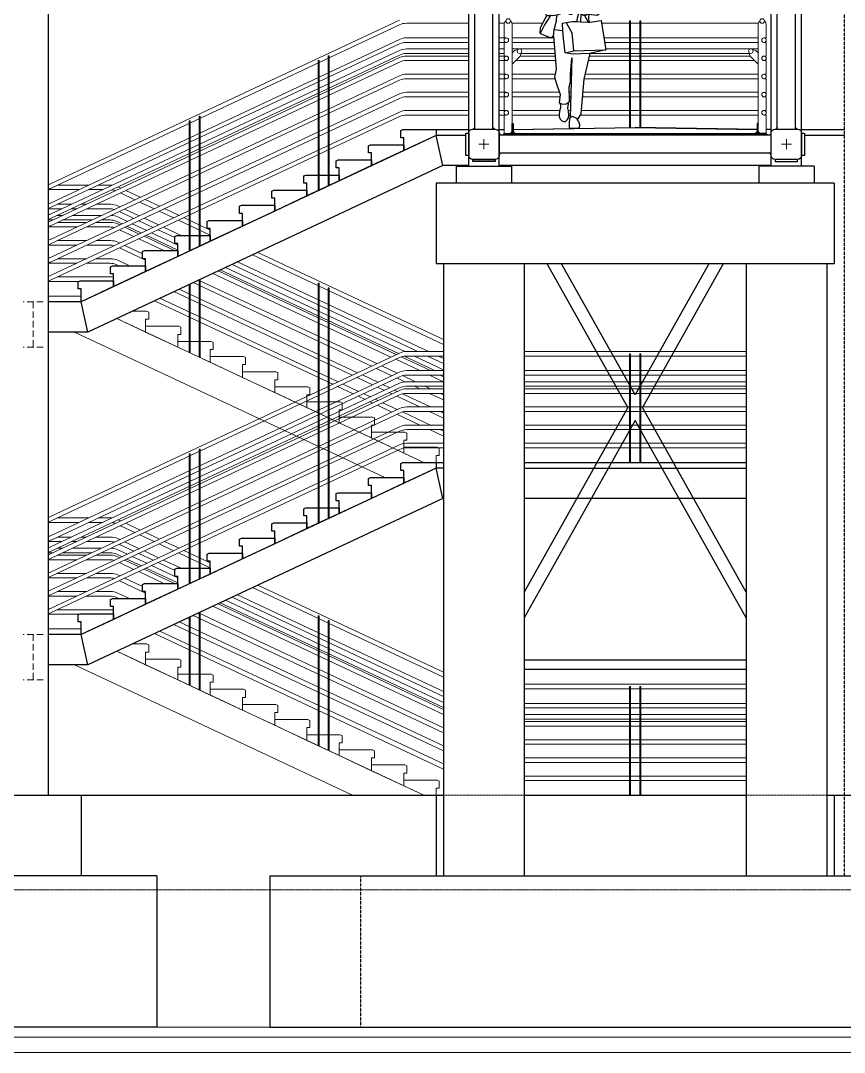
# Model space of a CAD drawing. Header units: millimetres. Extents: x -54986 to 52073, y -1196 to 63678.
# Drawn here: x 35048 to 43218, y 17592 to 27823 of the extents above; entities that cross this region are included whole.
import ezdxf

# ---------------------------------------------------------------- set-up
doc = ezdxf.new("R2010")
doc.units = ezdxf.units.MM
doc.linetypes.add('HIDDEN2', pattern=[4.7625, 3.175, -1.5875])

# ---------------------------------------------------------------- blocks, each defined once
blk = doc.blocks.new('A$Cbbb50859')
at = {"linetype": 'HIDDEN2', "lineweight": 13, "ltscale": 0.1}
for p, q in [((-0.5, 0), (0.5, 0)), ((0, 0), (0, -2.25)), ((-0.5, -2.25), (0.5, -2.25))]:
    blk.add_line(p, q, dxfattribs=at)
blk = doc.blocks.new('A$C7F430C50')
for p, q in [((-0.07, 0), (0.07, 0)), ((0, 0.07), (0, -0.07))]:
    blk.add_line(p, q)
at = {"lineweight": 30}
blk.add_lwpolyline([(-0.24, -0.3), (0.24, -0.3, 0.414214), (0.3, -0.24), (0.3, 0.24, 0.414214), (0.24, 0.3), (-0.24, 0.3, 0.414214), (-0.3, 0.24), (-0.3, -0.24, 0.414214)], format="xyb", close=True, dxfattribs=at)
blk = doc.blocks.new('A$C72a63508')
at = {"lineweight": 13}
for p, q in [((-0.5, 0), (0.5, 0)), ((0, -0.5), (0, 0.5))]:
    blk.add_line(p, q, dxfattribs=at)
at = {"lineweight": 30}
blk.add_lwpolyline([(-1.14, -1.5), (1.14, -1.5, 0.414214), (1.5, -1.14), (1.5, 1.14, 0.414214), (1.14, 1.5), (-1.14, 1.5, 0.414214), (-1.5, 1.14), (-1.5, -1.14, 0.414214)], format="xyb", close=True, dxfattribs=at)
blk = doc.blocks.new('A$Cb8954d9d')
h = blk.add_hatch(color=256)
h.dxf.hatch_style = 1
h.paths.add_polyline_path([(-6.75, 15.98), (-6.67, 15.9), (-6.75, 15.9)])
h = blk.add_hatch(color=256)
h.dxf.hatch_style = 1
h.paths.add_polyline_path([(6.75, 15.98), (6.67, 15.9), (6.75, 15.9)])
h = blk.add_hatch(color=256)
h.dxf.hatch_style = 1
h.paths.add_polyline_path([(-6.75, 14.92), (-6.67, 15), (-6.75, 15)])
h = blk.add_hatch(color=256)
h.dxf.hatch_style = 1
h.paths.add_polyline_path([(6.75, 14.92), (6.67, 15), (6.75, 15)])
h = blk.add_hatch(color=256)
h.dxf.hatch_style = 1
h.paths.add_polyline_path([(-7.95, 14.62), (-8.03, 14.7), (-7.95, 14.7)])
h = blk.add_hatch(color=256)
h.dxf.hatch_style = 1
h.paths.add_polyline_path([(-7.05, 14.62), (-6.97, 14.7), (-7.05, 14.7)])
h = blk.add_hatch(color=256)
h.dxf.hatch_style = 1
h.paths.add_polyline_path([(7.05, 14.62), (6.97, 14.7), (7.05, 14.7)])
h = blk.add_hatch(color=256)
h.dxf.hatch_style = 1
h.paths.add_polyline_path([(7.95, 14.62), (8.03, 14.7), (7.95, 14.7)])
h = blk.add_hatch(color=256)
h.dxf.hatch_style = 1
h.paths.add_polyline_path([(-7.95, 1.28), (-8.03, 1.2), (-7.95, 1.2)])
h = blk.add_hatch(color=256)
h.dxf.hatch_style = 1
h.paths.add_polyline_path([(-7.05, 1.28), (-6.97, 1.2), (-7.05, 1.2)])
h = blk.add_hatch(color=256)
h.dxf.hatch_style = 1
h.paths.add_polyline_path([(-6.1, 1.08), (-6.2, 0.98), (-6.1, 0.98)])
h = blk.add_hatch(color=256)
h.dxf.hatch_style = 1
h.paths.add_polyline_path([(-6.05, 1.08), (-5.95, 0.98), (-6.05, 0.98)])
h = blk.add_hatch(color=256)
h.dxf.hatch_style = 1
h.paths.add_polyline_path([(5.95, 0.98), (6.05, 0.98), (6.05, 1.08)])
h = blk.add_hatch(color=256)
h.dxf.hatch_style = 1
h.paths.add_polyline_path([(6.2, 0.98), (6.1, 0.98), (6.1, 1.08)])
h = blk.add_hatch(color=256)
h.dxf.hatch_style = 1
h.paths.add_polyline_path([(7.05, 1.28), (6.97, 1.2), (7.05, 1.2)])
h = blk.add_hatch(color=256)
h.dxf.hatch_style = 1
h.paths.add_polyline_path([(7.95, 1.28), (8.03, 1.2), (7.95, 1.2)])
h = blk.add_hatch(color=256)
h.dxf.hatch_style = 1
h.paths.add_polyline_path([(-6.75, 0.98), (-6.67, 0.9), (-6.75, 0.9)])
h = blk.add_hatch(color=256)
h.dxf.hatch_style = 1
h.paths.add_polyline_path([(-6.5, 0.98), (-6.5, 0.9), (-6.58, 0.9)])
h = blk.add_hatch(color=256)
h.dxf.hatch_style = 1
h.paths.add_polyline_path([(6.5, 0.98), (6.5, 0.9), (6.58, 0.9)])
h = blk.add_hatch(color=256)
h.dxf.hatch_style = 1
h.paths.add_polyline_path([(6.75, 0.98), (6.67, 0.9), (6.75, 0.9)])
h = blk.add_hatch(color=256)
h.dxf.hatch_style = 1
h.paths.add_polyline_path([(-6.75, -0.08), (-6.67, 0), (-6.75, 0)])
h = blk.add_hatch(color=256)
h.dxf.hatch_style = 1
h.paths.add_polyline_path([(6.75, -0.08), (6.67, 0), (6.75, 0)])
at = {"lineweight": 30}
for p, q in [((-4.848, 19.472), (-4.742, 18.73)), ((-4.551, 19.515), (-4.445, 18.773)), ((-0.15, 19.813), (-0.15, 19.063)), ((0.15, 19.813), (0.15, 19.063)), ((4.551, 19.515), (4.445, 18.773)), ((4.848, 19.472), (4.742, 18.73)), ((-8.549, 17.539), (-8, 17.027)), ((-8, 16.875), (-7, 17.695)), ((-7, 16.25), (-7, 17.695)), ((7, 16.25), (7, 17.695)), ((8, 16.875), (7, 17.695)), ((8.549, 17.539), (8, 17.027)), ((-8.753, 17.319), (-8.204, 16.808)), ((8.753, 17.319), (8.204, 16.808)), ((-8, 16.25), (-8, 16.875)), ((8, 16.25), (8, 16.875)), ((6.75, 15.9), (-6.75, 15.9)), ((6.75, 15), (-6.75, 15)), ((-7.95, 1.2), (-7.95, 14.7)), ((-7.05, 1.2), (-7.05, 14.7)), ((7.05, 1.2), (7.05, 14.7)), ((7.95, 1.2), (7.95, 14.7)), ((-10.421, 13.491), (-9.672, 13.437)), ((10.421, 13.491), (9.672, 13.437)), ((-10.746, 13.113), (-10.747, 13.093)), ((-10.747, 13.093), (-10.448, 13.071)), ((-10.746, 13.113), (-10.446, 13.091)), ((-10.446, 13.091), (-10.448, 13.071)), ((-10.442, 13.191), (-9.694, 13.138)), ((-9.697, 13.038), (-9.699, 13.018)), ((-9.699, 13.018), (-9.399, 12.997)), ((-9.697, 13.038), (-9.398, 13.016)), ((-9.398, 13.016), (-9.399, 12.997)), ((9.697, 13.038), (9.398, 13.016)), ((9.398, 13.016), (9.399, 12.997)), ((9.699, 13.018), (9.399, 12.997)), ((10.442, 13.191), (9.694, 13.138)), ((9.697, 13.038), (9.699, 13.018)), ((10.746, 13.113), (10.446, 13.091)), ((10.446, 13.091), (10.448, 13.071)), ((10.747, 13.093), (10.448, 13.071)), ((10.746, 13.113), (10.747, 13.093)), ((-6.2, 0.98), (-6.1, 1.08)), ((6.2, 0.98), (6.1, 1.08)), ((6.75, 0.9), (-6.75, 0.9)), ((6.75, 0), (-6.75, 0))]:
    blk.add_line(p, q, dxfattribs=at)
at = {"lineweight": 13}
for p, q in [((-7.533, 17.43), (-7.551, 17.243)), ((-7.459, 17.49), (-7.272, 17.472)), ((-7.357, 17.574), (-7.375, 17.387)), ((-7.283, 17.635), (-7.096, 17.616)), ((-7.18, 17.719), (-7.199, 17.532)), ((7.283, 17.635), (7.096, 17.616)), ((7.18, 17.719), (7.199, 17.532)), ((7.459, 17.49), (7.272, 17.472)), ((7.357, 17.574), (7.375, 17.387)), ((7.533, 17.43), (7.551, 17.243)), ((-7.973, 17.055), (-7.801, 17.038)), ((-7.886, 17.141), (-7.904, 16.954)), ((-7.812, 17.201), (-7.625, 17.182)), ((-7.709, 17.285), (-7.728, 17.098)), ((-7.636, 17.346), (-7.449, 17.327)), ((7.636, 17.346), (7.449, 17.327)), ((7.812, 17.201), (7.625, 17.182)), ((7.709, 17.285), (7.728, 17.098)), ((7.973, 17.055), (7.801, 17.038)), ((7.886, 17.141), (7.904, 16.954)), ((-7.916, 16.383), (-7.783, 16.25)), ((-7.783, 16.383), (-7.916, 16.25)), ((-7.688, 16.383), (-7.555, 16.25)), ((-7.555, 16.383), (-7.688, 16.25)), ((-7.46, 16.383), (-7.327, 16.25)), ((-7.327, 16.383), (-7.46, 16.25)), ((-7.232, 16.383), (-7.099, 16.25)), ((-7.099, 16.383), (-7.232, 16.25)), ((7.232, 16.383), (7.099, 16.25)), ((7.099, 16.383), (7.232, 16.25)), ((7.46, 16.383), (7.327, 16.25)), ((7.327, 16.383), (7.46, 16.25)), ((7.688, 16.383), (7.555, 16.25)), ((7.555, 16.383), (7.688, 16.25)), ((7.916, 16.383), (7.783, 16.25)), ((7.783, 16.383), (7.916, 16.25))]:
    blk.add_line(p, q, dxfattribs=at)
for p, q in [((-6.75, 15.98), (-6.67, 15.9)), ((6.75, 15.98), (6.67, 15.9)), ((-6.75, 14.92), (-6.67, 15)), ((6.75, 14.92), (6.67, 15)), ((-7.95, 14.62), (-8.03, 14.7)), ((-7.05, 14.62), (-6.97, 14.7)), ((7.05, 14.62), (6.97, 14.7)), ((7.95, 14.62), (8.03, 14.7)), ((-7.95, 1.28), (-8.03, 1.2)), ((-7.05, 1.28), (-6.97, 1.2)), ((-5.95, 0.98), (-6.05, 1.08)), ((5.95, 0.98), (6.05, 1.08)), ((6.2, 0.98), (6.1, 1.08)), ((7.05, 1.28), (6.97, 1.2)), ((7.95, 1.28), (8.03, 1.2)), ((-6.75, 0.98), (-6.67, 0.9)), ((-6.5, 0.98), (-6.58, 0.9)), ((-6.5, 0.98), (-6.2, 0.98)), ((6.5, 0.98), (6.2, 0.98)), ((6.5, 0.98), (6.58, 0.9)), ((6.75, 0.98), (6.67, 0.9)), ((-6.75, -0.08), (-6.67, 0)), ((6.75, -0.08), (6.67, 0)), ((-7.925, -0.3), (-7.075, -0.3)), ((-7.625, -0.3), (-7.375, -0.3)), ((7.075, -0.4), (7.925, -0.4))]:
    blk.add_line(p, q)
at = {"lineweight": 30}
for points in [[(-7, 16.2), (-8, 16.2), (-8, 16.25), (-7, 16.25)], [(7, 16.2), (8, 16.2), (8, 16.25), (7, 16.25)], [(-8.25, -0.1), (-8.4, -0.1), (-8.4, 1), (-8.25, 1)], [(6.5, 0.9), (-6.5, 0.9), (-6.5, 0.98), (6.5, 0.98)], [(8.4, -0.1), (8.25, -0.1), (8.25, 1), (8.4, 1)], [(-6.95, -0.4), (-8.05, -0.4), (-8.05, -0.3), (-6.95, -0.3)], [(6.95, -0.4), (8.05, -0.4), (8.05, -0.3), (6.95, -0.3)]]:
    blk.add_lwpolyline(points, close=True, dxfattribs=at)
at = {"lineweight": 13}
for points in [[(-6.05, 0.98), (-6.1, 0.98), (-6.1, 1.48), (-6.05, 1.48)], [(6.05, 0.98), (6.1, 0.98), (6.1, 1.48), (6.05, 1.48)]]:
    blk.add_lwpolyline(points, close=True, dxfattribs=at)
blk.add_lwpolyline([(-6.05, 1.189), (0, 1.28), (6.05, 1.189)])
at = {"lineweight": 30}
for centre, radius, start, end in [((0, -15.036), 35.18, 82.246, 97.754), ((0, -15.036), 35.15, 82.2461, 97.7539), ((-3.75, 12.863), 7.03, 98.1492, 180), ((-3.75, 12.863), 7, 98.15, 177.9547), ((-3.75, 12.863), 6.7, 98.15, 178.0464), ((0, -15.037), 34.851, 82.2497, 97.7503), ((3.75, 12.863), 6.7, 1.9536, 81.85), ((3.75, 12.863), 7, 2.0453, 81.85), ((3.75, 12.863), 7.03, 360, 81.8508), ((0, -15.036), 34.1, 82.2583, 97.7417), ((-3.75, 12.863), 5.95, 98.15, 178.3161), ((-3.75, 12.863), 5.65, 98.15, 125.1154), ((0, -15.036), 33.8, 82.262, 97.738), ((3.75, 12.863), 5.65, 54.8846, 81.85), ((3.75, 12.863), 5.95, 1.6839, 81.85), ((-3.75, 12.863), 5.65, 138.7828, 178.4441), ((3.75, 12.863), 5.65, 1.5559, 41.2172)]:
    blk.add_arc(centre, radius, start, end, dxfattribs=at)
for p, xscale, yscale, zscale, rotation in [((0, 19.964), -0.5, 0.5, 0.5, 180), ((-4.721, 19.644), 0.5, 0.5, 0.5, 188.1499999999919), ((4.721, 19.644), -0.5, 0.5, 0.5, 171.8500000000081), ((-8.762, 17.532), 0.4999999999999999, 0.4999999999999999, 0.4999999999999999, 227.0289999952449), ((8.762, 17.532), -0.4999999999999999, 0.4999999999999999, 0.4999999999999999, 132.9710000047551), ((-10.583, 13.352), 0.5, 0.5, 0.5, 265.9079999952447), ((10.583, 13.352), -0.5, 0.5, 0.5, 94.09200000475528)]:
    blk.add_blockref('A$C7F430C50', p, dxfattribs=dict(xscale=xscale, yscale=yscale, zscale=zscale, rotation=rotation))
at = {"yscale": 0.5, "zscale": 0.5}
for p, xscale in [((-7.5, 15.45), -0.5), ((7.5, 15.45), 0.5), ((-7.5, 0.45), -0.5), ((7.5, 0.45), -0.5)]:
    blk.add_blockref('A$C72a63508', p, dxfattribs=dict(at, xscale=xscale))
blk = doc.blocks.new('A$C06cae401')
at = {"lineweight": 13}
for p, q in [((-0.4, 4.744), (-0.4, 5.37)), ((0, 0), (0, 5.37)), ((-0.4, 4.744), (-0.288, 4.744)), ((-0.4, 4.744), (-0.288, 4.744)), ((-0.4, 4.519), (-0.288, 4.519)), ((-0.4, 3.844), (-0.4, 4.519)), ((-0.4, 4.519), (-0.288, 4.519)), ((-0.4, 3.844), (-0.288, 3.844)), ((-0.4, 2.944), (-0.4, 3.619)), ((-0.4, 3.619), (-0.288, 3.619)), ((0, 4.002), (0.072, 4.074)), ((0, 3.436), (0.355, 3.791)), ((-0.4, 2.944), (-0.288, 2.944)), ((-0.4, 2.044), (-0.4, 2.719)), ((-0.4, 2.719), (-0.288, 2.719)), ((-0.4, 2.044), (-0.288, 2.044)), ((-0.4, 1.144), (-0.4, 1.819)), ((-0.4, 1.819), (-0.288, 1.819)), ((-0.4, 1.144), (-0.288, 1.144)), ((-0.4, 1.144), (-0.288, 1.144)), ((-0.4, 0.919), (-0.288, 0.919)), ((-0.4, 0), (-0.4, 0.919)), ((-0.4, 0.919), (-0.288, 0.919))]:
    blk.add_line(p, q, dxfattribs=at)
for centre in [(-0.2, 5.582), (-0.288, 4.632), (0.363, 4.082), (-0.288, 3.732), (-0.288, 2.832), (-0.288, 1.932), (-0.288, 1.032)]:
    blk.add_circle(centre, 0.113, dxfattribs=at)
for centre, start, end in [((-0.101, 5.37), 135, 180), ((-0.299, 5.37), 0, 45), ((0.283, 3.863), 90, 135), ((0.143, 4.002), 315, 0)]:
    blk.add_arc(centre, 0.299, start, end, dxfattribs=at)
blk = doc.blocks.new('Z02')
at = {"color": 0, "flags": 128}
for points in [[(-0.039, 1.403), (-0.036, 1.434), (-0.019, 1.525), (0.004, 1.609), (0.021, 1.645), (0.045, 1.656), (0.079, 1.664), (0.099, 1.667), (0.133, 1.657), (0.15, 1.637), (0.168, 1.6), (0.181, 1.553), (0.179, 1.494), (0.188, 1.431), (0.2, 1.393), (0.207, 1.383)], [(0.015, 1.49), (0.005, 1.496), (-0.001, 1.515), (0.004, 1.536), (0.017, 1.541), (0.025, 1.531), (0.031, 1.545), (0.038, 1.57), (0.048, 1.583), (0.06, 1.606), (0.084, 1.616), (0.11, 1.62), (0.139, 1.615), (0.156, 1.597), (0.166, 1.561), (0.164, 1.539), (0.168, 1.528), (0.17, 1.507), (0.163, 1.483), (0.153, 1.458), (0.146, 1.44), (0.138, 1.426), (0.13, 1.419)], [(-0.169, 1.133), (-0.15, 1.139), (-0.128, 1.141), (-0.117, 1.138), (-0.106, 1.135), (-0.097, 1.132), (-0.097, 1.138), (-0.099, 1.195), (-0.085, 1.25), (-0.07, 1.368), (-0.072, 1.378), (-0.074, 1.387), (-0.066, 1.386), (-0.039, 1.403), (-0.045, 1.359), (-0.069, 1.285), (-0.074, 1.23), (-0.054, 1.196), (-0.056, 1.24), (-0.032, 1.28), (-0.018, 1.26), (-0.02, 1.223), (-0.011, 1.191), (0.017, 1.27), (0.027, 1.357), (0.033, 1.331), (0.04, 1.347), (0.07, 1.314), (0.086, 1.325), (0.117, 1.356), (0.116, 1.362), (0.123, 1.403), (0.13, 1.419), (0.109, 1.419), (0.082, 1.428), (0.058, 1.44), (0.033, 1.465), (0.03, 1.484), (0.025, 1.492), (0.02, 1.49), (0.015, 1.49), (0.012, 1.482), (0.015, 1.472), (0.027, 1.476), (0.024, 1.487), (0.02, 1.49)], [(0.04, 1.347), (0.043, 1.353), (0.031, 1.394), (0.024, 1.413), (0.033, 1.465)], [(-0.083, 1.388), (-0.1, 1.389), (-0.137, 1.361), (-0.16, 1.331), (-0.176, 1.277), (-0.195, 1.241), (-0.189, 1.238), (-0.145, 1.219), (-0.108, 1.196), (-0.093, 1.251), (-0.08, 1.368), (-0.083, 1.388), (-0.074, 1.387)], [(0.152, 0.987), (0.154, 1.067), (0.155, 1.075), (0.163, 1.075), (0.161, 1.064), (0.178, 1.054), (0.185, 1.055), (0.207, 1.057), (0.22, 1.065), (0.229, 1.064), (0.311, 1.052), (0.337, 1.068), (0.339, 1.086), (0.333, 1.138), (0.319, 1.202), (0.272, 1.344), (0.245, 1.355), (0.207, 1.383), (0.221, 1.361), (0.224, 1.315), (0.215, 1.331), (0.212, 1.304), (0.195, 1.269), (0.188, 1.24), (0.165, 1.224), (0.174, 1.251), (0.126, 1.234), (0.139, 1.254), (0.144, 1.277), (0.127, 1.307), (0.117, 1.356)], [(-0.189, 1.238), (-0.193, 1.195), (-0.206, 1.118), (-0.207, 1.091), (-0.2, 1.063), (-0.186, 1.051), (-0.15, 1.049)], [(-0.088, 1.053), (-0.133, 1.048), (-0.15, 1.049), (-0.21, 0.958), (-0.253, 0.872), (-0.148, 0.827), (-0.12, 0.847), (-0.112, 0.907), (-0.089, 0.996), (-0.088, 1.053), (-0.048, 1.069), (-0.009, 1.084), (0.041, 1.063), (0.066, 1.062), (0.073, 1.074), (0.083, 1.075), (0.088, 1.082), (0.085, 1.091), (0.096, 1.092), (0.098, 1.103), (0.127, 1.097), (0.133, 1.105), (0.131, 1.11), (0.116, 1.114), (0.112, 1.115), (0.097, 1.126), (0.152, 1.143), (0.153, 1.14)], [(-0.117, 1.138), (-0.108, 1.196), (-0.106, 1.138), (-0.106, 1.135)], [(-0.097, 1.132), (-0.091, 1.131), (-0.063, 1.131), (-0.009, 1.141), (0.037, 1.145), (0.049, 1.149), (0.06, 1.148), (0.083, 1.136), (0.097, 1.126)], [(0.115, 0.989), (0.119, 1.025), (0.13, 1.068), (0.133, 1.077), (0.138, 1.089), (0.149, 1.098), (0.164, 1.095), (0.118, 1.092), (0.12, 1.084), (0.133, 1.077), (0.139, 1.075), (0.155, 1.075), (0.158, 1.088), (0.174, 1.096), (0.182, 1.097), (0.199, 1.107), (0.188, 1.107), (0.153, 1.1), (0.145, 1.108), (0.159, 1.125), (0.156, 1.134), (0.153, 1.14), (0.175, 1.143), (0.187, 1.14), (0.22, 1.124), (0.226, 1.123)], [(0.116, 1.114), (0.159, 1.125), (0.172, 1.128), (0.156, 1.134)], [(0.222, 1.217), (0.224, 1.186), (0.229, 1.177), (0.225, 1.154), (0.226, 1.123), (0.265, 1.119), (0.275, 1.13), (0.292, 1.133), (0.305, 1.134), (0.324, 1.126)], [(0.229, 1.177), (0.235, 1.167), (0.259, 1.125), (0.265, 1.119)], [(0.319, 1.202), (0.296, 1.187), (0.269, 1.179), (0.235, 1.167)], [(-0.253, 0.872), (-0.25, 0.93), (-0.186, 1.051)], [(0.164, 1.095), (0.174, 1.096)], [(0.185, 1.055), (0.225, 0.983)], [(0.229, 1.064), (0.228, 1.028), (0.232, 0.983)], [(0.24, 0.674), (0.236, 0.673), (0.065, 0.667), (-0.004, 0.679), (-0.022, 0.823), (-0.026, 0.898), (-0.031, 0.974), (0.006, 0.981), (0.07, 0.991), (0.115, 0.989), (0.152, 0.987), (0.225, 0.983), (0.232, 0.983), (0.245, 0.982), (0.353, 0.999), (0.4, 0.709), (0.24, 0.674), (0.182, 0.42), (0.151, 0.076), (0.12, 0.025), (0.113, 0.018), (0.128, -0.002), (0.139, -0.031), (0.137, -0.049), (0.127, -0.07), (0.043, -0.07), (0.038, -0.061), (0.038, -0.014), (0.043, 0.026), (0.044, 0.037), (0.066, 0.052), (0.12, 0.025)], [(0.006, 0.981), (0.061, 0.877), (0.079, 0.699)], [(-0.12, 0.847), (-0.094, 0.519), (-0.103, 0.468), (-0.109, 0.442), (-0.093, 0.382), (-0.055, 0.267), (-0.063, 0.185), (-0.055, 0.18), (-0.033, 0.169), (0.005, 0.173), (0.031, 0.191), (0.039, 0.196), (0.035, 0.342), (0.05, 0.393), (0.049, 0.467), (0.061, 0.631), (0.044, 0.037)], [(-0.026, 0.898), (-0.112, 0.907)], [(-0.004, 0.679), (0.079, 0.699), (0.4, 0.709)], [(-0.055, 0.18), (-0.052, 0.142), (-0.059, 0.099), (-0.063, 0.072), (-0.063, 0.049), (-0.055, 0.023), (-0.042, 0.007), (-0.02, -0.002), (0, 0), (0.016, 0.014), (0.029, 0.034), (0.032, 0.057), (0.028, 0.106), (0.023, 0.133), (0.025, 0.154), (0.031, 0.191)]]:
    blk.add_lwpolyline(points, dxfattribs=at)

msp = doc.modelspace()

# ---------------------------------------------------------------- linework, layer by layer
at = {"lineweight": 30}
for p, q in [((42493.4, 26381.643), (42493.4, 30037.79)), ((39793.4, 26381.643), (39793.4, 29849.204)), ((39493.4, 26381.643), (39493.4, 29763.539)), ((42793.4, 26381.643), (42793.4, 29763.539)), ((35323.4, 20142.491), (35323.4, 28651.471)), ((39168.4, 26742.491), (39493.4, 26742.491)), ((39793.4, 26743.27), (39843.4, 26744.024)), ((39923.4, 26745.232), (41143.4, 26763.642)), ((42363.4, 26745.232), (41143.4, 26763.642)), ((42493.4, 26743.27), (42443.4, 26744.024)), ((42793.4, 26742.491), (43218.4, 26742.491)), ((39235.224, 26385.666), (39168.4, 26685.666)), ((43218.4, 26685.666), (42823.4, 26685.666)), ((39368.4, 26381.643), (39918.4, 26381.643)), ((39368.4, 26381.643), (39368.4, 26211.643)), ((39918.4, 26381.643), (39918.4, 26211.643)), ((42918.4, 26381.643), (42368.4, 26381.643)), ((42368.4, 26381.643), (42368.4, 26211.643)), ((42918.4, 26381.643), (42918.4, 26211.643)), ((43118.4, 26211.643), (39168.4, 26211.643)), ((39168.4, 26211.643), (39168.4, 25411.643)), ((43118.4, 26211.643), (43118.4, 25411.643)), ((43118.4, 25411.643), (39168.4, 25411.643)), ((39243.4, 25411.643), (39243.4, 19342.491)), ((40043.4, 25411.643), (40043.4, 19342.491)), ((41071.69, 23985.666), (40269.578, 25411.643)), ((41143.4, 24113.149), (40412.997, 25411.643)), ((41873.803, 25411.643), (41143.4, 24113.149)), ((42017.221, 25411.643), (41215.109, 23985.666)), ((42243.4, 25411.643), (42243.4, 19342.491)), ((43043.4, 25411.643), (43043.4, 19342.491)), ((35715.224, 24735.666), (35648.4, 25035.666)), ((41071.69, 23985.666), (40043.4, 22157.594)), ((42243.4, 22157.594), (41215.109, 23985.666)), ((41143.4, 23858.183), (40043.4, 21902.627)), ((42243.4, 21902.627), (41143.4, 23858.183)), ((39168.4, 23442.491), (39243.4, 23442.491)), ((40043.4, 23442.491), (42243.4, 23442.491)), ((39235.224, 23085.666), (39168.4, 23385.666)), ((40043.4, 23385.656), (42243.4, 23385.656)), ((42243.4, 23085.666), (40043.4, 23085.666)), ((35715.224, 21435.666), (35648.4, 21735.666)), ((42243.4, 21480.666), (40043.4, 21480.666)), ((42243.4, 21390.666), (40043.4, 21390.666)), ((25283.477, 20142.491), (39243.4, 20142.491)), ((35648.4, 20142.491), (35648.4, 19342.491)), ((39168.4, 20142.491), (39168.4, 19342.491)), ((40043.4, 20142.491), (42243.4, 20142.491)), ((43043.4, 20142.491), (49614.255, 20142.491)), ((43118.4, 20142.491), (43118.4, 19342.491)), ((36398.408, 19342.491), (30948.392, 19342.491)), ((36398.408, 19342.491), (36398.408, 17842.491)), ((37518.392, 19342.491), (44768.408, 19342.491)), ((37518.392, 19342.491), (37518.392, 17842.491)), ((36398.408, 17842.491), (30948.392, 17842.491)), ((37518.392, 17842.491), (44768.408, 17842.491))]:
    msp.add_line(p, q, dxfattribs=at)
at = {"color": 6, "linetype": 'HIDDEN2', "lineweight": 30, "ltscale": 0.75}
msp.add_line((43218.4, 19342.491), (43218.4, 29692.491), dxfattribs=at)
at = {"lineweight": 13}
for p, q in [((35351.878, 26207.999), (38805.06, 27826.885)), ((35351.878, 26162.999), (38805.06, 27781.885)), ((39493.4, 27797.488), (38875.099, 27797.488)), ((35351.878, 26017.999), (38805.06, 27636.885)), ((39493.4, 27652.488), (38875.099, 27652.488)), ((35351.878, 25972.999), (38805.06, 27591.885)), ((35351.878, 25907.999), (38805.06, 27526.885)), ((39493.4, 27607.488), (38875.099, 27607.488)), ((39493.4, 27542.488), (38875.099, 27542.488)), ((35351.878, 25862.999), (38805.06, 27481.885)), ((35351.878, 25837.999), (38805.06, 27456.885)), ((39493.4, 27497.488), (38875.099, 27497.488)), ((39493.4, 27472.488), (38875.099, 27472.488)), ((39493.4, 27427.488), (38875.099, 27427.488)), ((35351.878, 25792.999), (38805.06, 27411.885)), ((35351.878, 25657.999), (38805.06, 27276.885)), ((35351.878, 25612.999), (38805.06, 27231.885)), ((39493.4, 27292.488), (38875.099, 27292.488)), ((39493.4, 27247.488), (38875.099, 27247.488)), ((39493.4, 27112.488), (38875.099, 27112.488)), ((35351.878, 25477.999), (38805.06, 27096.885)), ((35351.878, 25432.999), (38805.06, 27051.885)), ((39493.4, 27067.488), (38875.099, 27067.488)), ((35351.878, 25297.999), (38805.06, 26916.885)), ((39493.4, 26932.488), (38875.099, 26932.488)), ((35351.878, 25252.999), (38805.06, 26871.885)), ((39493.4, 26887.488), (38875.099, 26887.488)), ((35648.4, 25092.491), (35323.4, 25092.483)), ((35351.878, 22908.012), (38805.06, 24526.897)), ((35351.878, 22863.012), (38805.06, 24481.897)), ((39243.4, 24542.5), (38875.099, 24542.5)), ((39243.4, 24497.5), (38875.099, 24497.5)), ((42243.4, 24542.5), (40043.4, 24542.5)), ((42243.4, 24497.5), (40043.4, 24497.5)), ((39243.4, 24352.5), (38875.099, 24352.5)), ((42243.4, 24352.5), (40043.4, 24352.5)), ((35351.878, 22718.012), (38805.06, 24336.897)), ((35351.878, 22673.012), (38805.06, 24291.897)), ((39243.4, 24307.5), (38875.099, 24307.5)), ((42243.4, 24307.5), (40043.4, 24307.5)), ((35351.878, 22608.012), (38805.06, 24226.897)), ((35351.878, 22563.012), (38805.06, 24181.897)), ((35351.878, 22538.012), (38805.06, 24156.897)), ((39243.4, 24242.5), (38875.099, 24242.5)), ((39243.4, 24197.5), (38875.099, 24197.5)), ((39243.4, 24172.5), (38875.099, 24172.5)), ((42243.4, 24242.5), (40043.4, 24242.5)), ((42243.4, 24197.5), (40043.4, 24197.5)), ((42243.4, 24172.5), (40043.4, 24172.5)), ((35351.878, 22493.012), (38805.06, 24111.897)), ((39243.4, 24127.5), (38875.099, 24127.5)), ((42243.4, 24127.5), (40043.4, 24127.5)), ((35351.878, 22358.012), (38805.06, 23976.897)), ((39243.4, 23992.5), (38875.099, 23992.5)), ((39243.4, 23947.5), (38875.099, 23947.5)), ((42243.4, 23992.5), (40043.4, 23992.5)), ((42243.4, 23947.5), (40043.4, 23947.5)), ((35351.878, 22313.012), (38805.06, 23931.897)), ((35351.878, 22178.012), (38805.06, 23796.897)), ((35351.878, 22133.012), (38805.06, 23751.897)), ((39243.4, 23812.5), (38875.099, 23812.5)), ((39243.4, 23767.5), (38875.099, 23767.5)), ((42243.4, 23812.5), (40043.4, 23812.5)), ((42243.4, 23767.5), (40043.4, 23767.5)), ((35351.878, 21998.012), (38805.06, 23616.897)), ((35351.878, 21953.012), (38805.06, 23571.897)), ((39243.4, 23632.5), (38875.099, 23632.5)), ((39243.4, 23587.5), (38875.099, 23587.5)), ((42243.4, 23632.5), (40043.4, 23632.5)), ((42243.4, 23587.5), (40043.4, 23587.5)), ((35648.4, 21792.491), (35323.4, 21792.491)), ((40043.4, 21242.491), (42243.4, 21242.491)), ((40043.4, 21197.491), (42243.4, 21197.491)), ((40043.4, 21052.491), (42243.4, 21052.491)), ((40043.4, 21007.491), (42243.4, 21007.491)), ((40043.4, 20942.491), (42243.4, 20942.491)), ((40043.4, 20897.491), (42243.4, 20897.491)), ((40043.4, 20872.491), (42243.4, 20872.491)), ((40043.4, 20827.491), (42243.4, 20827.491)), ((40043.4, 20692.491), (42243.4, 20692.491)), ((40043.4, 20647.491), (42243.4, 20647.491)), ((40043.4, 20512.491), (42243.4, 20512.491)), ((40043.4, 20467.491), (42243.4, 20467.491)), ((40043.4, 20332.491), (42243.4, 20332.491)), ((40043.4, 20287.491), (42243.4, 20287.491)), ((29473.392, 17842.491), (46243.408, 17842.491)), ((46193.408, 17742.491), (29523.392, 17742.491)), ((46118.408, 17592.491), (29598.392, 17592.491))]:
    msp.add_line(p, q, dxfattribs=at)
at = {"lineweight": 5}
for p, q in [((39846.758, 27797.488), (39793.4, 27797.488)), ((40226.035, 27797.488), (39920.042, 27797.488)), ((42366.758, 27797.488), (40810.657, 27797.488)), ((39865.9, 27652.488), (39793.4, 27652.488)), ((40304.145, 27652.488), (39923.4, 27652.488)), ((40334.577, 27652.488), (40305.852, 27652.488)), ((42363.4, 27652.488), (40834.341, 27652.488)), ((39865.9, 27607.488), (39793.4, 27607.488)), ((39843.4, 27542.488), (39793.4, 27542.488)), ((40338.208, 27607.488), (39923.4, 27607.488)), ((40343.452, 27542.488), (39923.4, 27542.488)), ((42363.4, 27607.488), (40841.692, 27607.488)), ((42363.4, 27542.488), (40852.309, 27542.488)), ((39843.4, 27497.488), (39793.4, 27497.488)), ((39865.9, 27472.488), (39793.4, 27472.488)), ((39865.9, 27427.488), (39793.4, 27427.488)), ((40352.731, 27427.488), (39959.968, 27427.488)), ((40349.1, 27472.488), (40002.776, 27472.488)), ((40347.083, 27497.488), (40011.445, 27497.488)), ((40514.12, 27427.488), (40512.747, 27427.488)), ((42326.831, 27427.488), (40677.513, 27427.488)), ((42284.024, 27472.488), (40687.902, 27472.488)), ((42275.354, 27497.488), (40693.674, 27497.488)), ((39865.9, 27292.488), (39793.4, 27292.488)), ((39865.9, 27247.488), (39793.4, 27247.488)), ((40350.516, 27292.488), (39923.4, 27292.488)), ((40349.797, 27247.488), (39923.4, 27247.488)), ((40510.252, 27292.488), (40502.268, 27292.488)), ((40508.962, 27247.488), (40503.011, 27247.488)), ((42363.4, 27247.488), (40635.953, 27247.488)), ((42363.4, 27292.488), (40646.343, 27292.488)), ((39865.9, 27112.488), (39793.4, 27112.488)), ((40391.673, 27112.488), (39923.4, 27112.488)), ((40505.094, 27112.488), (40489.576, 27112.488)), ((42363.4, 27112.488), (40623.368, 27112.488)), ((39865.9, 27067.488), (39793.4, 27067.488)), ((40396.241, 27067.488), (39923.4, 27067.488)), ((40503.805, 27067.488), (40490.887, 27067.488)), ((42363.4, 27067.488), (40619.302, 27067.488)), ((39865.9, 26932.488), (39793.4, 26932.488)), ((40395.943, 26932.488), (39923.4, 26932.488)), ((40499.936, 26932.488), (40480.926, 26932.488)), ((42363.4, 26932.488), (40607.103, 26932.488)), ((39865.9, 26887.488), (39793.4, 26887.488)), ((40390.383, 26887.488), (39923.4, 26887.488)), ((40498.647, 26887.488), (40485.011, 26887.488)), ((42363.4, 26887.488), (40596.355, 26887.488)), ((35723.922, 26192.417), (35414.628, 26192.417)), ((35941.823, 26192.417), (35819.909, 26192.417)), ((35627.934, 26147.417), (35323.4, 26147.417)), ((35862.571, 26147.417), (35723.922, 26147.417)), ((36016.563, 26174.61), (36043.228, 26162.111)), ((36038.217, 26114.762), (36182.208, 26047.266)), ((36091.225, 26139.613), (36235.216, 26072.117)), ((35553.277, 26002.417), (35414.628, 26002.417)), ((35702.591, 26002.417), (35649.264, 26002.417)), ((35941.823, 26002.417), (35798.579, 26002.417)), ((36011.855, 25986.818), (36032.562, 25977.111)), ((36230.205, 26024.768), (36374.196, 25957.272)), ((36283.213, 26049.618), (36427.204, 25982.123)), ((35457.289, 25957.417), (35323.4, 25957.417)), ((35467.954, 25892.417), (35414.628, 25892.417)), ((35606.603, 25957.417), (35553.277, 25957.417)), ((35851.905, 25892.417), (35563.942, 25892.417)), ((35931.799, 25957.417), (35702.591, 25957.417)), ((36027.551, 25929.762), (36171.542, 25862.266)), ((36080.559, 25954.612), (36224.55, 25887.117)), ((36422.192, 25934.773), (36566.183, 25867.278)), ((36475.201, 25959.624), (36619.192, 25892.129)), ((35371.967, 25847.417), (35323.4, 25847.417)), ((35702.591, 25822.417), (35414.628, 25822.417)), ((35755.918, 25847.417), (35467.954, 25847.417)), ((35941.823, 25822.417), (35798.579, 25822.417)), ((35931.799, 25847.417), (35851.905, 25847.417)), ((36001.831, 25831.818), (36054.216, 25807.262)), ((36011.855, 25876.818), (36107.224, 25832.113)), ((36011.855, 25806.818), (36032.562, 25797.111)), ((36102.213, 25784.764), (36246.204, 25717.268)), ((36155.221, 25809.615), (36299.212, 25742.119)), ((36219.539, 25839.767), (36363.53, 25772.272)), ((36272.547, 25864.618), (36416.538, 25797.122)), ((36614.18, 25844.779), (36928.489, 25697.447)), ((36667.189, 25869.63), (36928.482, 25747.149)), ((35606.603, 25777.417), (35323.4, 25777.417)), ((35931.799, 25777.417), (35702.591, 25777.417)), ((36027.551, 25749.762), (36171.542, 25682.266)), ((36080.559, 25774.612), (36224.55, 25707.117)), ((36272.547, 25684.618), (36575.909, 25542.417)), ((36294.201, 25694.769), (36608.507, 25547.439)), ((36347.209, 25719.62), (36608.5, 25597.14)), ((36411.526, 25749.773), (36578.498, 25671.505)), ((36464.535, 25774.624), (36639.909, 25692.417)), ((37047.356, 25691.427), (37047.481, 25691.368)), ((35606.603, 25597.417), (35323.4, 25597.417)), ((35702.591, 25642.417), (35414.628, 25642.417)), ((35931.799, 25597.417), (35702.591, 25597.417)), ((35941.823, 25642.417), (35798.579, 25642.417)), ((36011.855, 25626.818), (36032.562, 25617.111)), ((36080.559, 25594.612), (36258.515, 25511.196)), ((36219.539, 25659.767), (36469.886, 25542.417)), ((36844.689, 25596.427), (36844.82, 25596.365)), ((36994.344, 25666.577), (36994.47, 25666.518)), ((36027.551, 25569.762), (36288.517, 25447.434)), ((36599.677, 25481.577), (36599.815, 25481.513)), ((36652.689, 25506.427), (36652.825, 25506.363)), ((36674.344, 25516.577), (36674.479, 25516.514)), ((36727.356, 25541.427), (36727.489, 25541.364)), ((36791.677, 25571.577), (36791.809, 25571.515)), ((37347.756, 25500.916), (39243.4, 24612.332)), ((37400.768, 25525.765), (39243.4, 24662.031)), ((35606.603, 25417.417), (35323.4, 25417.417)), ((35702.591, 25462.417), (35414.628, 25462.417)), ((35931.799, 25417.417), (35702.591, 25417.417)), ((35941.823, 25462.417), (35798.579, 25462.417)), ((36001.831, 25401.818), (36021.886, 25392.417)), ((36011.855, 25446.818), (36127.909, 25392.417)), ((36407.677, 25391.577), (36407.82, 25391.511)), ((36460.689, 25416.427), (36460.83, 25416.36)), ((37080.768, 25375.765), (38859.897, 24541.798)), ((37145.089, 25405.916), (38987.043, 24542.5)), ((37198.101, 25430.765), (39093.066, 24542.5)), ((35941.823, 25282.417), (35414.628, 25282.417)), ((36215.677, 25301.577), (36215.825, 25301.508)), ((36268.689, 25326.427), (36268.835, 25326.358)), ((36953.089, 25315.916), (38720.7, 24487.348)), ((37006.101, 25340.765), (38773.708, 24512.199)), ((37027.756, 25350.916), (38795.361, 24522.35)), ((35627.884, 25237.417), (35323.4, 25237.417)), ((36761.089, 25225.916), (38528.712, 24397.342)), ((36814.101, 25250.765), (38581.72, 24422.193)), ((36430.101, 25070.765), (38197.745, 24242.182)), ((36569.089, 25135.916), (38336.724, 24307.337)), ((36622.101, 25160.765), (38389.732, 24332.188)), ((36377.089, 25045.916), (38144.736, 24217.331)), ((38768.696, 24464.85), (39008.376, 24352.5)), ((38823.043, 24489.073), (39114.4, 24352.5)), ((38851.879, 24495.858), (39157.709, 24352.5)), ((38954.4, 24497.5), (39243.4, 24362.031)), ((39083.043, 24497.5), (39243.4, 24422.332)), ((39189.066, 24497.5), (39243.4, 24472.031)), ((38576.709, 24374.844), (38731.365, 24302.348)), ((38629.717, 24399.695), (38784.374, 24327.199)), ((38384.721, 24284.838), (38539.378, 24212.343)), ((38437.729, 24309.689), (38592.386, 24237.194)), ((38779.362, 24279.85), (38860.435, 24241.847)), ((38836.28, 24302.868), (38965.066, 24242.5)), ((39104.376, 24307.5), (39243.4, 24242.332)), ((39210.4, 24307.5), (39243.4, 24292.031)), ((38192.733, 24194.832), (38347.39, 24122.337)), ((38245.742, 24219.683), (38400.398, 24147.188)), ((38587.375, 24189.844), (38656.704, 24157.346)), ((38640.383, 24214.695), (38709.712, 24182.197)), ((38757.709, 24159.699), (38784.374, 24147.199)), ((38955.043, 24197.5), (39008.376, 24172.5)), ((39061.066, 24197.5), (39114.4, 24172.5)), ((38395.387, 24099.838), (38464.716, 24067.34)), ((38448.395, 24124.689), (38517.724, 24092.191)), ((38512.713, 24044.842), (38539.378, 24032.343)), ((38565.721, 24069.693), (38592.386, 24057.194)), ((38704.701, 24134.848), (38731.365, 24122.348)), ((38779.362, 24099.85), (39008.376, 23992.5)), ((38836.28, 24122.868), (39114.4, 23992.5)), ((39104.376, 24127.5), (39243.4, 24062.332)), ((39210.4, 24127.5), (39243.4, 24112.031)), ((38587.375, 24009.844), (38731.365, 23942.348)), ((38640.383, 24034.695), (38784.374, 23967.199)), ((38836.28, 23942.868), (39114.4, 23812.5)), ((39104.376, 23947.5), (39243.4, 23882.332)), ((39210.4, 23947.5), (39243.4, 23932.031)), ((38779.362, 23919.85), (39008.376, 23812.5)), ((39104.376, 23767.5), (39243.4, 23702.332)), ((39210.4, 23767.5), (39243.4, 23752.031)), ((35627.891, 22847.409), (35323.4, 22847.409)), ((35723.878, 22892.409), (35414.584, 22892.409)), ((35862.527, 22847.409), (35723.878, 22847.409)), ((35941.823, 22892.409), (35819.866, 22892.409)), ((36016.542, 22874.612), (36043.207, 22862.113)), ((36091.204, 22839.615), (36235.195, 22772.119)), ((36038.195, 22814.764), (36182.186, 22747.268)), ((36230.183, 22724.769), (36374.174, 22657.274)), ((36283.191, 22749.62), (36427.182, 22682.125)), ((35457.246, 22657.409), (35323.4, 22657.409)), ((35553.233, 22702.409), (35414.584, 22702.409)), ((35606.56, 22657.409), (35553.233, 22657.409)), ((35702.548, 22702.409), (35649.221, 22702.409)), ((35931.799, 22657.409), (35702.548, 22657.409)), ((35941.823, 22702.409), (35798.535, 22702.409)), ((36011.855, 22686.81), (36032.541, 22677.113)), ((36027.529, 22629.763), (36171.52, 22562.268)), ((36080.538, 22654.614), (36224.529, 22587.119)), ((36422.171, 22634.775), (36566.162, 22567.28)), ((36475.179, 22659.626), (36619.17, 22592.13)), ((35371.923, 22547.409), (35323.4, 22547.409)), ((35467.911, 22592.409), (35414.584, 22592.409)), ((35702.548, 22522.409), (35414.584, 22522.409)), ((35755.874, 22547.409), (35467.911, 22547.409)), ((35851.862, 22592.409), (35563.899, 22592.409)), ((35941.823, 22522.409), (35798.535, 22522.409)), ((35931.799, 22547.409), (35851.862, 22547.409)), ((36001.831, 22531.81), (36054.194, 22507.264)), ((36011.855, 22576.81), (36107.203, 22532.115)), ((36155.2, 22509.616), (36299.19, 22442.121)), ((36219.517, 22539.769), (36363.508, 22472.273)), ((36272.525, 22564.62), (36416.516, 22497.124)), ((36614.159, 22544.781), (36928.497, 22397.435)), ((36667.167, 22569.632), (36928.49, 22447.137)), ((35606.56, 22477.409), (35323.4, 22477.409)), ((35931.799, 22477.409), (35702.548, 22477.409)), ((36011.855, 22506.81), (36032.541, 22497.113)), ((36027.529, 22449.763), (36171.52, 22382.268)), ((36080.538, 22474.614), (36224.529, 22407.119)), ((36102.191, 22484.766), (36246.182, 22417.27)), ((36347.187, 22419.622), (36608.508, 22297.128)), ((36411.505, 22449.775), (36578.506, 22371.493)), ((36464.513, 22474.626), (36639.909, 22392.409)), ((35702.548, 22342.409), (35414.584, 22342.409)), ((35941.823, 22342.409), (35798.535, 22342.409)), ((36011.855, 22326.81), (36032.541, 22317.113)), ((36219.517, 22359.769), (36469.886, 22242.409)), ((36272.525, 22384.62), (36575.909, 22242.409)), ((36294.179, 22394.771), (36608.515, 22247.427)), ((36994.436, 22366.526), (36994.474, 22366.508)), ((37047.445, 22391.376), (37047.485, 22391.358)), ((35606.56, 22297.409), (35323.4, 22297.409)), ((35931.799, 22297.409), (35702.548, 22297.409)), ((36027.529, 22269.763), (36288.525, 22147.422)), ((36080.538, 22294.614), (36258.523, 22211.184)), ((36652.8, 22206.366), (36652.829, 22206.353)), ((36674.454, 22216.517), (36674.483, 22216.504)), ((36727.463, 22241.368), (36727.493, 22241.354)), ((36791.781, 22271.52), (36791.813, 22271.505)), ((36844.79, 22296.371), (36844.824, 22296.355)), ((37400.759, 22225.761), (39243.4, 21362.023)), ((35606.56, 22117.409), (35323.4, 22117.409)), ((35702.548, 22162.409), (35414.584, 22162.409)), ((35931.799, 22117.409), (35702.548, 22117.409)), ((35941.823, 22162.409), (35798.535, 22162.409)), ((36001.831, 22101.81), (36021.886, 22092.409)), ((36011.855, 22146.81), (36127.909, 22092.409)), ((36460.811, 22116.361), (36460.834, 22116.35)), ((36599.792, 22181.515), (36599.818, 22181.503)), ((37145.08, 22105.911), (39243.4, 21122.324)), ((37198.092, 22130.761), (39243.4, 21172.023)), ((37347.747, 22200.911), (39243.4, 21312.324)), ((36215.813, 22001.505), (36215.829, 22001.498)), ((36268.822, 22026.356), (36268.839, 22026.348)), ((36407.802, 22091.51), (36407.824, 22091.5)), ((36953.08, 22015.911), (39243.4, 20942.324)), ((37006.092, 22040.761), (39243.4, 20992.023)), ((37027.747, 22050.911), (39243.4, 21012.324)), ((37080.759, 22075.761), (39243.4, 21062.023)), ((35627.892, 21937.409), (35323.4, 21937.409)), ((35941.823, 21982.409), (35414.584, 21982.409)), ((36761.08, 21925.911), (39243.4, 20762.324)), ((36814.092, 21950.761), (39243.4, 20812.023)), ((36569.08, 21835.911), (39243.4, 20582.324)), ((36622.092, 21860.761), (39243.4, 20632.023)), ((36377.08, 21745.911), (39243.4, 20402.324)), ((36430.092, 21770.761), (39243.4, 20452.023))]:
    msp.add_line(p, q, dxfattribs=at)
at = {"color": 0, "lineweight": 30}
msp.add_line((42493.4, 26385.666), (39793.4, 26385.666), dxfattribs=at)
at = {"linetype": 'HIDDEN2', "lineweight": 13, "ltscale": 0.25}
for p, q in [((39243.4, 20142.491), (40043.4, 20142.491)), ((43043.4, 20142.491), (42243.4, 20142.491))]:
    msp.add_line(p, q, dxfattribs=at)
at = {"linetype": 'HIDDEN2', "lineweight": 30, "ltscale": 0.75}
msp.add_line((38418.392, 19342.491), (38418.392, 17842.491), dxfattribs=at)
at = {"linetype": 'HIDDEN2', "lineweight": 13}
msp.add_line((30948.392, 19203.031), (44768.408, 19203.031), dxfattribs=at)
at = {"lineweight": 5}
for points in [[(41098.4, 26762.963), (41098.4, 27819.988), (41088.4, 27819.988), (41088.4, 26762.812)], [(41198.4, 26762.812), (41198.4, 27819.988), (41188.4, 27819.988), (41188.4, 26762.963)], [(36718.541, 25537.169), (36718.541, 25820.715), (36728.541, 25820.715), (36728.541, 25541.857)], [(36818.541, 25584.047), (36818.541, 25773.8), (36828.541, 25773.8), (36828.541, 25588.734)], [(36718.541, 24534.046), (36718.541, 25205.971)], [(36728.541, 25210.659), (36728.541, 24529.358)], [(36818.541, 24487.171), (36818.541, 25252.846)], [(36828.541, 25257.534), (36828.541, 24482.483)], [(37998.47, 23934.079), (37998.47, 25220.748), (38008.47, 25220.748), (38008.47, 23929.391)], [(38098.47, 23887.204), (38098.47, 25173.873), (38108.47, 25173.873), (38108.47, 23882.516)], [(36718.523, 22237.149), (36718.523, 22520.715), (36728.523, 22520.715), (36728.523, 22241.837)], [(36818.523, 22284.026), (36818.523, 22473.8), (36828.523, 22473.8), (36828.523, 22288.714)], [(36718.523, 21234.046), (36718.523, 21905.963)], [(36728.523, 21910.65), (36728.523, 21229.358)], [(36818.523, 21187.171), (36818.523, 21952.838)], [(36828.523, 21957.525), (36828.523, 21182.483)], [(37998.453, 20634.079), (37998.453, 21920.748), (38008.453, 21920.748), (38008.453, 20629.391)], [(38098.453, 20587.204), (38098.453, 21873.873), (38108.453, 21873.873), (38108.453, 20582.516)]]:
    msp.add_lwpolyline(points, dxfattribs=at)
at = {"lineweight": 13}
for points in [[(38008.435, 26141.938), (38008.435, 27428.567), (37998.435, 27428.567), (37998.435, 26137.251)], [(38108.435, 26188.813), (38108.435, 27475.482), (38098.435, 27475.482), (38098.435, 26184.126)], [(36728.506, 25541.843), (36728.506, 26828.472), (36718.506, 26828.472), (36718.506, 25537.155)], [(36828.506, 25588.718), (36828.506, 26875.387), (36818.506, 26875.387), (36818.506, 25584.03)], [(36001.812, 24870.004), (36288.4, 24735.666), (36288.4, 24862.491), (36318.4, 24862.491), (36318.4, 24933.116), (36298.4, 24942.491), (36156.451, 24942.491), (36001.812, 24870.004)], [(36001.82, 24870.008), (36001.812, 24870.004)], [(39047.172, 23442.491), (36001.812, 24870.004)], [(36288.4, 24735.666), (36608.4, 24585.666), (36608.4, 24712.491), (36638.4, 24712.491), (36638.4, 24783.116), (36618.4, 24792.491), (36288.4, 24792.491), (36288.4, 24735.666)], [(35581.576, 24735.666), (38660.102, 23292.607)], [(36608.4, 24585.666), (36928.4, 24435.666), (36928.4, 24562.491), (36958.4, 24562.491), (36958.4, 24633.116), (36938.4, 24642.491), (36608.4, 24642.491), (36608.4, 24585.666)], [(36928.4, 24435.666), (37248.4, 24285.666), (37248.4, 24412.491), (37278.4, 24412.491), (37278.4, 24483.116), (37258.4, 24492.491), (36928.4, 24492.491), (36928.4, 24435.666)], [(41098.4, 23442.5), (41098.4, 24520), (41088.4, 24520), (41088.4, 23442.5)], [(41198.4, 23442.5), (41198.4, 24520), (41188.4, 24520), (41188.4, 23442.539)], [(37248.4, 24285.666), (37568.4, 24135.666), (37568.4, 24262.491), (37598.4, 24262.491), (37598.4, 24333.116), (37578.4, 24342.491), (37248.4, 24342.491), (37248.4, 24285.666)], [(37568.4, 24135.666), (37888.4, 23985.666), (37888.4, 24112.491), (37918.4, 24112.491), (37918.4, 24183.116), (37898.4, 24192.491), (37568.4, 24192.491), (37568.4, 24135.666)], [(38108.451, 22888.709), (38108.451, 24175.378), (38098.451, 24175.378), (38098.451, 22884.022)], [(38008.451, 22841.834), (38008.451, 24128.464), (37998.451, 24128.464), (37998.451, 22837.147)], [(37888.4, 23985.666), (38208.4, 23835.666), (38208.4, 23962.491), (38238.4, 23962.491), (38238.4, 24033.116), (38218.4, 24042.491), (37888.4, 24042.491), (37888.4, 23985.666)], [(38208.4, 23835.666), (38528.4, 23685.666), (38528.4, 23812.491), (38558.4, 23812.491), (38558.4, 23883.116), (38538.4, 23892.491), (38208.4, 23892.491), (38208.4, 23835.666)], [(38528.4, 23685.666), (38848.4, 23535.666), (38848.4, 23662.491), (38878.4, 23662.491), (38878.4, 23733.116), (38858.4, 23742.491), (38528.4, 23742.491), (38528.4, 23685.666)], [(36828.521, 22288.614), (36828.521, 23575.283), (36818.521, 23575.283), (36818.521, 22283.926)], [(38848.4, 23535.666), (39047.172, 23442.491), (39168.4, 23442.491), (39168.4, 23512.491), (39198.4, 23512.491), (39198.4, 23583.116), (39178.4, 23592.491), (38848.4, 23592.491), (38848.4, 23535.666)], [(36728.521, 22241.739), (36728.521, 23528.368), (36718.521, 23528.368), (36718.521, 22237.051)], [(38814.865, 23220.062), (38814.988, 23220.004)], [(36001.812, 21570.004), (36288.4, 21435.666), (36288.4, 21562.491), (36318.4, 21562.491), (36318.4, 21633.116), (36298.4, 21642.491), (36156.451, 21642.491), (36001.812, 21570.004)], [(39047.172, 20142.491), (36001.812, 21570.004)], [(36288.4, 21435.666), (36608.4, 21285.666), (36608.4, 21412.491), (36638.4, 21412.491), (36638.4, 21483.116), (36618.4, 21492.491), (36288.4, 21492.491), (36288.4, 21435.666)], [(35581.576, 21435.666), (38340.348, 20142.491)], [(36608.4, 21285.666), (36928.4, 21135.666), (36928.4, 21262.491), (36958.4, 21262.491), (36958.4, 21333.116), (36938.4, 21342.491), (36608.4, 21342.491), (36608.4, 21285.666)], [(36928.4, 21135.666), (37248.4, 20985.666), (37248.4, 21112.491), (37278.4, 21112.491), (37278.4, 21183.116), (37258.4, 21192.491), (36928.4, 21192.491), (36928.4, 21135.666)], [(41088.4, 20142.491), (41088.4, 21219.991), (41098.4, 21219.991), (41098.4, 20142.531)], [(41188.4, 20142.491), (41188.4, 21219.991), (41198.4, 21219.991), (41198.4, 20142.491)], [(37248.4, 20985.666), (37568.4, 20835.666), (37568.4, 20962.491), (37598.4, 20962.491), (37598.4, 21033.116), (37578.4, 21042.491), (37248.4, 21042.491), (37248.4, 20985.666)], [(37568.4, 20835.666), (37888.4, 20685.666), (37888.4, 20812.491), (37918.4, 20812.491), (37918.4, 20883.116), (37898.4, 20892.491), (37568.4, 20892.491), (37568.4, 20835.666)], [(37888.4, 20685.666), (38208.4, 20535.666), (38208.4, 20662.491), (38238.4, 20662.491), (38238.4, 20733.116), (38218.4, 20742.491), (37888.4, 20742.491), (37888.4, 20685.666)], [(38208.4, 20535.666), (38528.4, 20385.666), (38528.4, 20512.491), (38558.4, 20512.491), (38558.4, 20583.116), (38538.4, 20592.491), (38208.4, 20592.491), (38208.4, 20535.666)], [(38528.4, 20385.666), (38848.4, 20235.666), (38848.4, 20362.491), (38878.4, 20362.491), (38878.4, 20433.116), (38858.4, 20442.491), (38528.4, 20442.491), (38528.4, 20385.666)], [(38848.4, 20235.666), (39047.172, 20142.491), (39168.4, 20142.491), (39168.4, 20212.491), (39198.4, 20212.491), (39198.4, 20283.116), (39178.4, 20292.491), (38848.4, 20292.491), (38848.4, 20235.666)]]:
    msp.add_lwpolyline(points, dxfattribs=at)
at = {"lineweight": 30}
for points in [[(39168.4, 26685.666), (38848.4, 26535.666), (38848.4, 26662.491), (38818.4, 26662.491), (38818.4, 26733.116), (38838.4, 26742.491), (39168.4, 26742.491), (39168.4, 26685.666)], [(39463.4, 26685.666), (39168.4, 26685.666), (35648.4, 25035.666), (35323.4, 25035.666)], [(38848.4, 26535.666), (38528.4, 26385.666), (38528.4, 26512.491), (38498.4, 26512.491), (38498.4, 26583.116), (38518.4, 26592.491), (38848.4, 26592.491), (38848.4, 26535.666)], [(38528.4, 26385.666), (38208.4, 26235.666), (38208.4, 26362.491), (38178.4, 26362.491), (38178.4, 26433.116), (38198.4, 26442.491), (38528.4, 26442.491), (38528.4, 26385.666)], [(39493.4, 26385.666), (39235.224, 26385.666), (35715.224, 24735.666), (35323.4, 24735.666)], [(38208.4, 26235.666), (37888.4, 26085.666), (37888.4, 26212.491), (37858.4, 26212.491), (37858.4, 26283.116), (37878.4, 26292.491), (38208.4, 26292.491), (38208.4, 26235.666)], [(37888.4, 26085.666), (37568.4, 25935.666), (37568.4, 26062.491), (37538.4, 26062.491), (37538.4, 26133.116), (37558.4, 26142.491), (37888.4, 26142.491), (37888.4, 26085.666)], [(37568.4, 25935.666), (37248.4, 25785.666), (37248.4, 25912.491), (37218.4, 25912.491), (37218.4, 25983.116), (37238.4, 25992.491), (37568.4, 25992.491), (37568.4, 25935.666)], [(37248.4, 25785.666), (36928.4, 25635.666), (36928.4, 25762.491), (36898.4, 25762.491), (36898.4, 25833.116), (36918.4, 25842.491), (37248.4, 25842.491), (37248.4, 25785.666)], [(36928.4, 25635.666), (36608.4, 25485.666), (36608.4, 25612.491), (36578.4, 25612.491), (36578.4, 25683.116), (36598.4, 25692.491), (36928.4, 25692.491), (36928.4, 25635.666)], [(36608.4, 25485.666), (36288.4, 25335.666), (36288.4, 25462.491), (36258.4, 25462.491), (36258.4, 25533.116), (36278.4, 25542.491), (36608.4, 25542.491), (36608.4, 25485.666)], [(36288.4, 25335.666), (35968.4, 25185.666), (35968.4, 25312.491), (35938.4, 25312.491), (35938.4, 25383.116), (35958.4, 25392.491), (36288.4, 25392.491), (36288.4, 25335.666)], [(35968.4, 25185.666), (35648.4, 25035.666), (35648.4, 25162.491), (35618.4, 25162.491), (35618.4, 25233.116), (35638.4, 25242.491), (35968.4, 25242.491), (35968.4, 25185.666)], [(39168.4, 23385.666), (38848.4, 23235.666), (38848.4, 23362.491), (38818.4, 23362.491), (38818.4, 23433.116), (38838.4, 23442.491), (39168.4, 23442.491), (39168.4, 23385.666)], [(39243.417, 23385.656), (39168.4, 23385.666), (35648.4, 21735.666), (35323.4, 21735.666)], [(38848.4, 23235.666), (38528.4, 23085.666), (38528.4, 23212.491), (38498.4, 23212.491), (38498.4, 23283.116), (38518.4, 23292.491), (38848.4, 23292.491), (38848.4, 23235.666)], [(38528.4, 23085.666), (38208.4, 22935.666), (38208.4, 23062.491), (38178.4, 23062.491), (38178.4, 23133.116), (38198.4, 23142.491), (38528.4, 23142.491), (38528.4, 23085.666)], [(39243.4, 23085.666), (39235.224, 23085.666), (35715.224, 21435.666), (35323.4, 21435.666)], [(38208.4, 22935.666), (37888.4, 22785.666), (37888.4, 22912.491), (37858.4, 22912.491), (37858.4, 22983.116), (37878.4, 22992.491), (38208.4, 22992.491), (38208.4, 22935.666)], [(37888.4, 22785.666), (37568.4, 22635.666), (37568.4, 22762.491), (37538.4, 22762.491), (37538.4, 22833.116), (37558.4, 22842.491), (37888.4, 22842.491), (37888.4, 22785.666)], [(37568.4, 22635.666), (37248.4, 22485.666), (37248.4, 22612.491), (37218.4, 22612.491), (37218.4, 22683.116), (37238.4, 22692.491), (37568.4, 22692.491), (37568.4, 22635.666)], [(37248.4, 22485.666), (36928.4, 22335.666), (36928.4, 22462.491), (36898.4, 22462.491), (36898.4, 22533.116), (36918.4, 22542.491), (37248.4, 22542.491), (37248.4, 22485.666)], [(36928.4, 22335.666), (36608.4, 22185.666), (36608.4, 22312.491), (36578.4, 22312.491), (36578.4, 22383.116), (36598.4, 22392.491), (36928.4, 22392.491), (36928.4, 22335.666)], [(36608.4, 22185.666), (36288.4, 22035.666), (36288.4, 22162.491), (36258.4, 22162.491), (36258.4, 22233.116), (36278.4, 22242.491), (36608.4, 22242.491), (36608.4, 22185.666)], [(36288.4, 22035.666), (35968.4, 21885.666), (35968.4, 22012.491), (35938.4, 22012.491), (35938.4, 22083.116), (35958.4, 22092.491), (36288.4, 22092.491), (36288.4, 22035.666)], [(35968.4, 21885.666), (35648.4, 21735.666), (35648.4, 21862.491), (35618.4, 21862.491), (35618.4, 21933.116), (35638.4, 21942.491), (35968.4, 21942.491), (35968.4, 21885.666)]]:
    msp.add_lwpolyline(points, dxfattribs=at)
for points in [[(39923.4, 26803.642), (39933.4, 26803.642), (39933.4, 26703.642), (39923.4, 26703.642)], [(42363.4, 26803.642), (42353.4, 26803.642), (42353.4, 26703.642), (42363.4, 26703.642)]]:
    msp.add_lwpolyline(points, close=True, dxfattribs=at)
at = {"lineweight": 13}
for centre, start, end in [((38875.099, 27632.488, 0), 90, 115.1176473), ((38875.099, 27487.488, 0), 90, 115.1176473), ((38875.099, 27442.488, 0), 90, 115.1176473), ((38875.099, 27377.488, 0), 90, 115.1176473), ((38875.099, 27332.488, 0), 90, 115.1176473), ((38875.099, 27307.488, 0), 90, 115.1176473), ((38875.099, 27262.488, 0), 90, 115.1176473), ((38875.099, 27127.488, 0), 90, 115.1176473), ((38875.099, 27082.488, 0), 90, 115.1176473), ((38875.099, 26947.488, 0), 90, 115.1176473), ((38875.099, 26902.488, 0), 90, 115.1176473), ((38875.099, 26767.488, 0), 90, 115.1176473), ((38875.099, 26722.488, 0), 90, 115.1176473), ((35281.839, 26357.397, 0), 284.588841, 295.1176473), ((35281.839, 26312.397, 0), 284.588841, 295.1176473), ((35281.839, 26167.397, 0), 284.588841, 295.1176473), ((35281.839, 26122.397, 0), 284.588841, 295.1176473), ((35281.839, 26057.397, 0), 284.588841, 295.1176473), ((35281.839, 26012.397, 0), 284.588841, 295.1176473), ((35281.839, 25987.397, 0), 284.588841, 295.1176473), ((35281.839, 25942.397, 0), 284.588841, 295.1176473), ((35281.839, 25807.397, 0), 284.588841, 295.1176473), ((35281.839, 25762.397, 0), 284.588841, 295.1176473), ((35281.839, 25627.397, 0), 284.588841, 295.1176473), ((35281.839, 25582.397, 0), 284.588841, 295.1176473), ((35281.839, 25447.397, 0), 284.588841, 295.1176473), ((35281.839, 25402.397, 0), 284.588841, 295.1176473), ((38875.099, 24377.5, 0), 90, 115.1176473), ((38875.099, 24332.5, 0), 90, 115.1176473), ((38875.099, 24187.5, 0), 90, 115.1176473), ((38875.099, 24142.5, 0), 90, 115.1176473), ((38875.099, 24077.5, 0), 90, 115.1176473), ((38875.099, 24032.5, 0), 90, 115.1176473), ((38875.099, 24007.5, 0), 90, 115.1176473), ((38875.099, 23962.5, 0), 90, 115.1176473), ((38875.099, 23827.5, 0), 90, 115.1176473), ((38875.099, 23782.5, 0), 90, 115.1176473), ((38875.099, 23647.5, 0), 90, 115.1176473), ((38875.099, 23602.5, 0), 90, 115.1176473), ((38875.099, 23467.5, 0), 90, 115.1176473), ((38875.099, 23422.5, 0), 90, 115.1176473), ((35281.839, 23057.409, 0), 284.588841, 295.1176473), ((35281.839, 23012.409, 0), 284.588841, 295.1176473), ((35281.839, 22867.409, 0), 284.588841, 295.1176473), ((35281.839, 22822.409, 0), 284.588841, 295.1176473), ((35281.839, 22757.409, 0), 284.588841, 295.1176473), ((35281.839, 22712.409, 0), 284.588841, 295.1176473), ((35281.839, 22687.409, 0), 284.588841, 295.1176473), ((35281.839, 22642.409, 0), 284.588841, 295.1176473), ((35281.839, 22507.409, 0), 284.588841, 295.1176473), ((35281.839, 22462.409, 0), 284.588841, 295.1176473), ((35281.839, 22327.409, 0), 284.588841, 295.1176473), ((35281.839, 22282.409, 0), 284.588841, 295.1176473), ((35281.839, 22147.409, 0), 284.588841, 295.1176473), ((35281.839, 22102.409, 0), 284.588841, 295.1176473)]:
    msp.add_arc(centre, 165, start, end, dxfattribs=at)
at = {"lineweight": 5}
for centre, start, end in [((35941.823, 26027.417), 84.7030624, 90), ((35931.799, 25982.417), 69.4973836, 81.9002698), ((35941.823, 25837.417), 64.8851651, 90), ((35931.799, 25792.417), 74.0806376, 90), ((35941.823, 25727.417), 64.8851651, 87.9685788), ((35931.799, 25682.417), 64.8851651, 90), ((35941.823, 25657.417), 64.8851651, 90), ((35931.799, 25612.417), 74.0806376, 90), ((35931.799, 25432.417), 74.0806376, 90), ((35941.823, 25477.417), 64.8851651, 90), ((35931.799, 25252.417), 64.8851651, 90), ((35941.823, 25297.417), 64.8851651, 90), ((35941.823, 25117.417), 80.6824821, 90), ((35941.823, 22727.409), 84.7156646, 90), ((35931.799, 22682.409), 69.506309, 81.9119154), ((35931.799, 22492.409), 74.090354, 90), ((35941.823, 22537.409), 64.8851651, 90), ((35931.799, 22382.409), 64.8851651, 90), ((35941.823, 22357.409), 64.8851651, 90), ((35941.823, 22427.409), 64.8851651, 87.982561), ((35931.799, 22312.409), 74.090354, 90), ((35941.823, 22177.409), 64.8851651, 90), ((35931.799, 22132.409), 74.090354, 90), ((35931.799, 21952.409), 64.8851651, 90), ((35941.823, 21997.409), 64.8851651, 90), ((35941.823, 21817.409), 80.6796998, 90)]:
    msp.add_arc(centre, 165, start, end, dxfattribs=at)

# ---------------------------------------------------------------- block references
for name, p, xscale, yscale, zscale in [('A$Cb8954d9d', (41143.4, 26507.642), 199.9999999999758, 199.9999999999758, 199.9999999999758), ('Z02', (40453.471, 26824.65), 999.9999999998788, 999.9999999998788, 999.9999999998788), ('A$C06cae401', (39923.4, 26703.642), 199.9999999999758, 199.9999999999758, 199.9999999999758), ('A$C06cae401', (42363.4, 26703.642), -199.9999999999758, 199.9999999999758, 199.9999999999758), ('A$Cbbb50859', (35173.4, 25035.666), -199.9999999999758, 199.9999999999758, 199.9999999999758), ('A$Cbbb50859', (35173.4, 21735.666), -199.9999999999758, 199.9999999999758, 199.9999999999758)]:
    msp.add_blockref(name, p, dxfattribs=dict(xscale=xscale, yscale=yscale, zscale=zscale))

doc.saveas('drawing.dxf')
